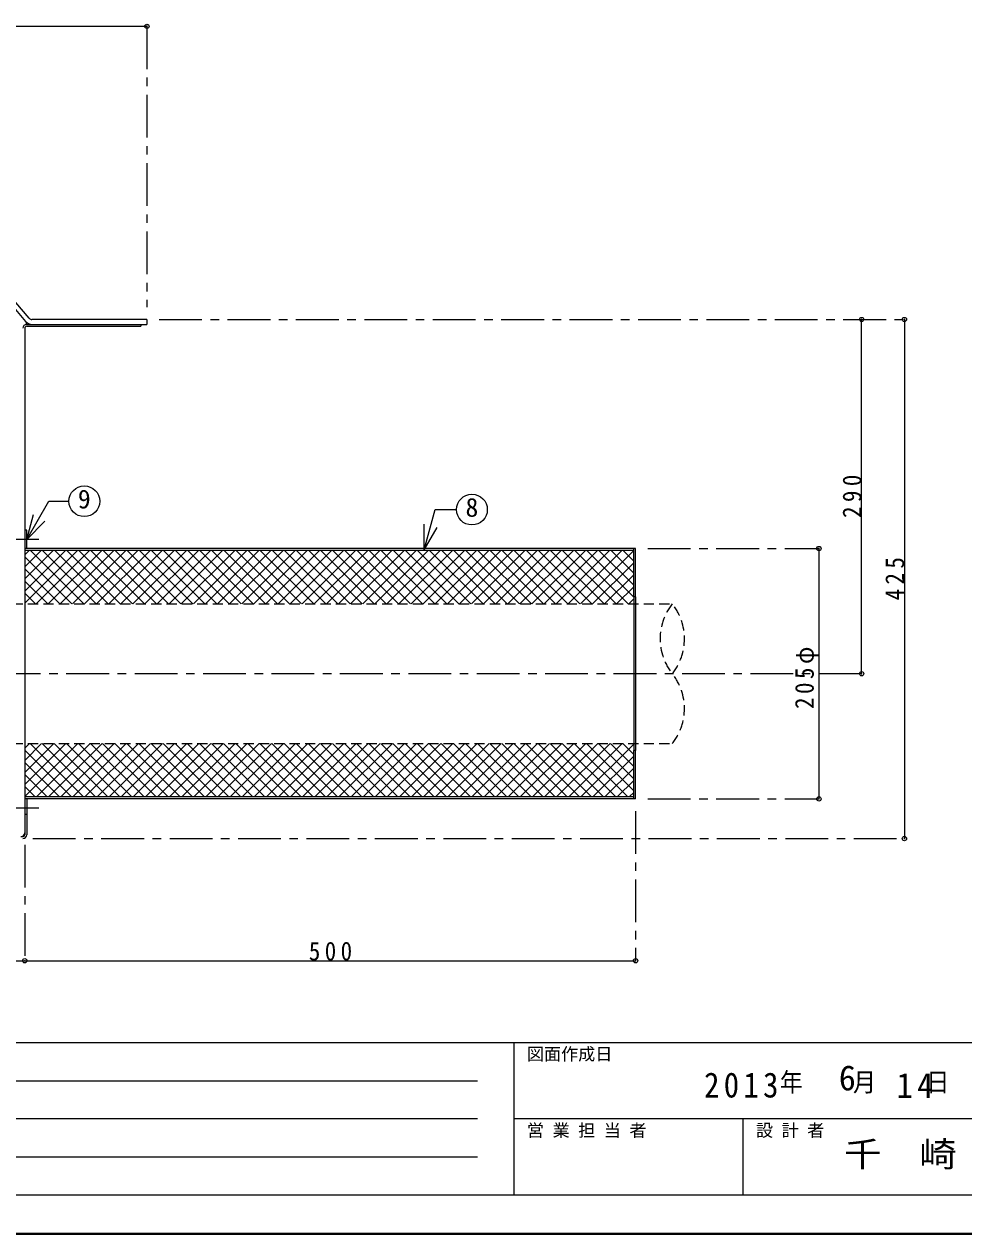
# Model space of a CAD drawing. Units: millimetres at full size, sheet at 1:7. Extents: x -1462 to 1373, y -937 to 1030.
# Drawn here: x -485 to 284, y -937 to 53 of the extents above; entities that cross this region are included whole.
import ezdxf
from ezdxf.enums import TextEntityAlignment as Align

# ---------------------------------------------------------------- set-up
doc = ezdxf.new("R2010")
doc.units = ezdxf.units.MM
doc.header["$LTSCALE"] = 7
doc.header["$PDMODE"] = 32
doc.header["$PDSIZE"] = 3.5
doc.linetypes.add('CHAIN1', pattern=[8, 5, -1, 1, -1])
doc.linetypes.add('DASHED1', pattern=[1.8, 1.2, -0.6])
doc.layers.add('0-0_ﾚｲﾔ1', color=4, linetype='Continuous', lineweight=9)
doc.styles.add('ＭＳ ゴシック', font='')
doc.styles.get('ＭＳ ゴシック').set_extended_font_data('MS Gothic')

msp = doc.modelspace()

# ---------------------------------------------------------------- linework, layer by layer
at = {"layer": '0-0_ﾚｲﾔ1'}
for p, q in [((-1084.245, 51.494), (-384.245, 51.494)), ((-483.976, -192.796), (-482.42, -191.239)), ((200.755, -478.506), (200.755, -188.506)), ((235.755, -188.506), (235.755, -613.506)), ((165.755, -376.006), (165.755, -581.006)), ((-484.245, -420.753), (-441.098, -377.606)), ((-484.245, -410.853), (-450.997, -377.606)), ((-484.245, -400.954), (-460.897, -377.606)), ((-484.245, -391.054), (-470.796, -377.606)), ((-484.245, -381.155), (-480.696, -377.606)), ((-484.245, -382.815), (-445.705, -421.356)), ((-479.555, -377.606), (-435.805, -421.356)), ((-474.948, -421.356), (-431.198, -377.606)), ((-469.656, -377.606), (-425.906, -421.356)), ((-465.049, -421.356), (-421.299, -377.606)), ((-459.756, -377.606), (-416.006, -421.356)), ((-455.15, -421.356), (-411.4, -377.606)), ((-449.857, -377.606), (-406.107, -421.356)), ((-445.25, -421.356), (-401.5, -377.606)), ((-439.957, -377.606), (-396.207, -421.356)), ((-435.351, -421.356), (-391.601, -377.606)), ((-430.058, -377.606), (-386.308, -421.356)), ((-425.451, -421.356), (-381.701, -377.606)), ((-420.158, -377.606), (-376.408, -421.356)), ((-415.552, -421.356), (-371.802, -377.606)), ((-410.259, -377.606), (-366.509, -421.356)), ((-405.652, -421.356), (-361.902, -377.606)), ((-400.359, -377.606), (-356.609, -421.356)), ((-395.753, -421.356), (-352.003, -377.606)), ((-390.46, -377.606), (-346.71, -421.356)), ((-385.853, -421.356), (-342.103, -377.606)), ((-380.56, -377.606), (-336.81, -421.356)), ((-375.954, -421.356), (-332.204, -377.606)), ((-370.661, -377.606), (-326.911, -421.356)), ((-366.054, -421.356), (-322.304, -377.606)), ((-360.761, -377.606), (-317.011, -421.356)), ((-356.155, -421.356), (-312.405, -377.606)), ((-350.862, -377.606), (-307.112, -421.356)), ((-346.255, -421.356), (-302.505, -377.606)), ((-340.962, -377.606), (-297.212, -421.356)), ((-336.356, -421.356), (-292.606, -377.606)), ((-331.063, -377.606), (-287.313, -421.356)), ((-326.456, -421.356), (-282.706, -377.606)), ((-321.163, -377.606), (-277.413, -421.356)), ((-316.557, -421.356), (-272.807, -377.606)), ((-311.264, -377.606), (-267.514, -421.356)), ((-306.657, -421.356), (-262.907, -377.606)), ((-301.364, -377.606), (-257.614, -421.356)), ((-296.758, -421.356), (-253.008, -377.606)), ((-291.465, -377.606), (-247.715, -421.356)), ((-286.858, -421.356), (-243.108, -377.606)), ((-281.565, -377.606), (-237.815, -421.356)), ((-276.959, -421.356), (-233.209, -377.606)), ((-271.666, -377.606), (-227.916, -421.356)), ((-267.059, -421.356), (-223.309, -377.606)), ((-261.766, -377.606), (-218.016, -421.356)), ((-257.16, -421.356), (-213.41, -377.606)), ((-251.867, -377.606), (-208.117, -421.356)), ((-247.26, -421.356), (-203.51, -377.606)), ((-241.967, -377.606), (-198.217, -421.356)), ((-237.361, -421.356), (-193.611, -377.606)), ((-232.068, -377.606), (-188.318, -421.356)), ((-227.461, -421.356), (-183.711, -377.606)), ((-222.168, -377.606), (-178.418, -421.356)), ((-217.562, -421.356), (-173.812, -377.606)), ((-212.269, -377.606), (-168.519, -421.356)), ((-207.662, -421.356), (-163.912, -377.606)), ((-202.369, -377.606), (-158.619, -421.356)), ((-197.763, -421.356), (-154.013, -377.606)), ((-192.47, -377.606), (-148.72, -421.356)), ((-187.863, -421.356), (-144.113, -377.606)), ((-182.57, -377.606), (-138.82, -421.356)), ((-177.964, -421.356), (-134.214, -377.606)), ((-172.671, -377.606), (-128.921, -421.356)), ((-168.064, -421.356), (-124.314, -377.606)), ((-162.771, -377.606), (-119.021, -421.356)), ((-158.165, -421.356), (-114.415, -377.606)), ((-152.872, -377.606), (-109.122, -421.356)), ((-148.265, -421.356), (-104.515, -377.606)), ((-142.972, -377.606), (-99.222, -421.356)), ((-138.366, -421.356), (-94.616, -377.606)), ((-133.073, -377.606), (-89.323, -421.356)), ((-128.466, -421.356), (-84.716, -377.606)), ((-123.173, -377.606), (-79.423, -421.356)), ((-118.567, -421.356), (-74.817, -377.606)), ((-113.274, -377.606), (-69.524, -421.356)), ((-108.667, -421.356), (-64.917, -377.606)), ((-103.374, -377.606), (-59.624, -421.356)), ((-98.768, -421.356), (-55.018, -377.606)), ((-93.475, -377.606), (-49.725, -421.356)), ((-88.868, -421.356), (-45.118, -377.606)), ((-83.575, -377.606), (-39.825, -421.356)), ((-78.969, -421.356), (-35.219, -377.606)), ((-73.676, -377.606), (-29.926, -421.356)), ((-69.069, -421.356), (-25.319, -377.606)), ((-63.776, -377.606), (-20.026, -421.356)), ((-59.17, -421.356), (-15.42, -377.606)), ((-53.877, -377.606), (-10.127, -421.356)), ((-49.27, -421.356), (-5.52, -377.606)), ((-43.977, -377.606), (-0.227, -421.356)), ((-39.371, -421.356), (4.379, -377.606)), ((-34.078, -377.606), (9.672, -421.356)), ((-29.471, -421.356), (14.155, -377.73)), ((-24.178, -377.606), (14.155, -415.939)), ((-14.279, -377.606), (14.155, -406.039)), ((-4.379, -377.606), (14.155, -396.14)), ((5.52, -377.606), (14.155, -386.24)), ((-484.245, -392.714), (-455.604, -421.356)), ((-19.572, -421.356), (14.155, -387.629)), ((-484.245, -402.614), (-465.504, -421.356)), ((-9.672, -421.356), (14.155, -397.529)), ((-484.245, -412.513), (-475.403, -421.356)), ((0.227, -421.356), (14.155, -407.428)), ((14.155, -415.506), (14.155, -541.506)), ((15.755, -415.506), (15.755, -541.506)), ((10.127, -421.356), (14.155, -417.328)), ((-484.245, -579.145), (-440.756, -535.656)), ((-484.245, -569.245), (-450.656, -535.656)), ((-484.245, -559.346), (-460.555, -535.656)), ((-484.245, -549.446), (-470.455, -535.656)), ((-484.245, -539.547), (-480.354, -535.656)), ((-484.245, -541.207), (-446.046, -579.406)), ((-479.897, -535.656), (-436.147, -579.406)), ((-474.607, -579.406), (-430.857, -535.656)), ((-469.997, -535.656), (-426.247, -579.406)), ((-464.707, -579.406), (-420.957, -535.656)), ((-460.098, -535.656), (-416.348, -579.406)), ((-454.808, -579.406), (-411.058, -535.656)), ((-450.198, -535.656), (-406.448, -579.406)), ((-444.908, -579.406), (-401.158, -535.656)), ((-440.299, -535.656), (-396.549, -579.406)), ((-435.009, -579.406), (-391.259, -535.656)), ((-430.399, -535.656), (-386.649, -579.406)), ((-425.109, -579.406), (-381.359, -535.656)), ((-420.5, -535.656), (-376.75, -579.406)), ((-415.21, -579.406), (-371.46, -535.656)), ((-410.6, -535.656), (-366.85, -579.406)), ((-405.31, -579.406), (-361.56, -535.656)), ((-400.701, -535.656), (-356.951, -579.406)), ((-395.411, -579.406), (-351.661, -535.656)), ((-390.802, -535.656), (-347.052, -579.406)), ((-385.511, -579.406), (-341.761, -535.656)), ((-380.902, -535.656), (-337.152, -579.406)), ((-375.612, -579.406), (-331.862, -535.656)), ((-371.003, -535.656), (-327.253, -579.406)), ((-365.712, -579.406), (-321.962, -535.656)), ((-361.103, -535.656), (-317.353, -579.406)), ((-355.813, -579.406), (-312.063, -535.656)), ((-351.204, -535.656), (-307.454, -579.406)), ((-345.913, -579.406), (-302.163, -535.656)), ((-341.304, -535.656), (-297.554, -579.406)), ((-336.014, -579.406), (-292.264, -535.656)), ((-331.405, -535.656), (-287.655, -579.406)), ((-326.114, -579.406), (-282.364, -535.656)), ((-321.505, -535.656), (-277.755, -579.406)), ((-316.215, -579.406), (-272.465, -535.656)), ((-311.606, -535.656), (-267.856, -579.406)), ((-306.315, -579.406), (-262.565, -535.656)), ((-301.706, -535.656), (-257.956, -579.406)), ((-296.416, -579.406), (-252.666, -535.656)), ((-291.807, -535.656), (-248.057, -579.406)), ((-286.516, -579.406), (-242.766, -535.656)), ((-281.907, -535.656), (-238.157, -579.406)), ((-276.617, -579.406), (-232.867, -535.656)), ((-272.008, -535.656), (-228.258, -579.406)), ((-266.717, -579.406), (-222.967, -535.656)), ((-262.108, -535.656), (-218.358, -579.406)), ((-256.818, -579.406), (-213.068, -535.656)), ((-252.209, -535.656), (-208.459, -579.406)), ((-246.918, -579.406), (-203.168, -535.656)), ((-242.309, -535.656), (-198.559, -579.406)), ((-237.019, -579.406), (-193.269, -535.656)), ((-232.41, -535.656), (-188.66, -579.406)), ((-227.119, -579.406), (-183.369, -535.656)), ((-222.51, -535.656), (-178.76, -579.406)), ((-217.22, -579.406), (-173.47, -535.656)), ((-212.611, -535.656), (-168.861, -579.406)), ((-207.32, -579.406), (-163.57, -535.656)), ((-202.711, -535.656), (-158.961, -579.406)), ((-197.421, -579.406), (-153.671, -535.656)), ((-192.812, -535.656), (-149.062, -579.406)), ((-187.521, -579.406), (-143.771, -535.656)), ((-182.912, -535.656), (-139.162, -579.406)), ((-177.622, -579.406), (-133.872, -535.656)), ((-173.013, -535.656), (-129.263, -579.406)), ((-167.722, -579.406), (-123.972, -535.656)), ((-163.113, -535.656), (-119.363, -579.406)), ((-157.823, -579.406), (-114.073, -535.656)), ((-153.214, -535.656), (-109.464, -579.406)), ((-147.923, -579.406), (-104.173, -535.656)), ((-143.314, -535.656), (-99.564, -579.406)), ((-138.024, -579.406), (-94.274, -535.656)), ((-133.415, -535.656), (-89.665, -579.406)), ((-128.124, -579.406), (-84.374, -535.656)), ((-123.515, -535.656), (-79.765, -579.406)), ((-118.225, -579.406), (-74.475, -535.656)), ((-113.616, -535.656), (-69.866, -579.406)), ((-108.325, -579.406), (-64.575, -535.656)), ((-103.716, -535.656), (-59.966, -579.406)), ((-98.426, -579.406), (-54.676, -535.656)), ((-93.817, -535.656), (-50.067, -579.406)), ((-88.526, -579.406), (-44.776, -535.656)), ((-83.917, -535.656), (-40.167, -579.406)), ((-78.627, -579.406), (-34.877, -535.656)), ((-74.018, -535.656), (-30.268, -579.406)), ((-68.727, -579.406), (-24.977, -535.656)), ((-64.118, -535.656), (-20.368, -579.406)), ((-58.828, -579.406), (-15.078, -535.656)), ((-54.219, -535.656), (-10.469, -579.406)), ((-48.928, -579.406), (-5.178, -535.656)), ((-44.319, -535.656), (-0.569, -579.406)), ((-39.029, -579.406), (4.721, -535.656)), ((-34.42, -535.656), (9.33, -579.406)), ((-29.129, -579.406), (14.155, -536.122)), ((-24.52, -535.656), (14.155, -574.331)), ((-14.621, -535.656), (14.155, -564.431)), ((-4.721, -535.656), (14.155, -554.532)), ((5.178, -535.656), (14.155, -544.632)), ((-484.245, -551.106), (-455.946, -579.406)), ((-19.23, -579.406), (14.155, -546.021)), ((-484.245, -561.006), (-465.845, -579.406)), ((-9.33, -579.406), (14.155, -555.92)), ((-484.245, -570.905), (-475.745, -579.406)), ((0.569, -579.406), (14.155, -565.82)), ((10.469, -579.406), (14.155, -575.719)), ((-984.245, -713.506), (-484.245, -713.506)), ((-484.245, -713.506), (15.755, -713.506))]:
    msp.add_line(p, q, dxfattribs=at)
at = {"layer": '0-0_ﾚｲﾔ1', "linetype": 'CHAIN1'}
for p, q in [((-384.245, 51.494), (-384.245, -178.506)), ((-374.245, -188.506), (235.755, -188.506)), ((-472.645, -368.506), (-494.245, -368.506)), ((25.755, -376.006), (165.755, -376.006)), ((200.755, -478.506), (-559.245, -478.506)), ((25.755, -581.006), (165.755, -581.006)), ((-472.645, -588.506), (-494.245, -588.506)), ((15.755, -591.006), (15.755, -713.506)), ((-477.645, -613.506), (235.755, -613.506)), ((-484.245, -618.506), (-484.245, -713.506))]:
    msp.add_line(p, q, dxfattribs=at)
at = {"layer": '0-0_ﾚｲﾔ1', "color": 5, "lineweight": 25}
for p, q in [((-480.683, -187.457), (-491.587, -174.729)), ((-491.967, -180.434), (-483.721, -190.06)), ((-384.245, -188.506), (-478.405, -188.506)), ((-478.405, -192.506), (-384.245, -192.506)), ((-384.245, -188.506), (-384.245, -192.506))]:
    msp.add_line(p, q, dxfattribs=at)
at = {"layer": '0-0_ﾚｲﾔ1', "color": 7, "lineweight": 18}
for p, q in [((-484.245, -195.706), (-484.245, -610.306)), ((-482.645, -192.506), (-478.405, -192.506)), ((-482.645, -194.106), (-389.245, -194.106)), ((-389.245, -192.506), (-389.245, -194.106)), ((-482.645, -368.506), (-477.21, -348.221)), ((-482.645, -368.506), (-467.796, -353.656)), ((-157.291, -377.075), (-157.291, -356.075)), ((-482.645, -361.006), (-484.245, -361.006)), ((-482.645, -376.006), (-482.645, -361.006)), ((-157.291, -377.075), (-146.791, -358.889)), ((15.755, -376.006), (-484.245, -376.006)), ((14.155, -415.506), (14.155, -376.006)), ((15.755, -415.506), (15.755, -376.006)), ((14.155, -377.606), (-484.245, -377.606)), ((15.755, -415.506), (14.155, -415.506)), ((14.155, -581.006), (14.155, -541.506)), ((15.755, -541.506), (14.155, -541.506)), ((15.755, -581.006), (15.755, -541.506)), ((14.155, -579.406), (-484.245, -579.406)), ((15.755, -581.006), (-484.245, -581.006)), ((-482.645, -581.006), (-482.645, -610.306)), ((-484.245, -593.506), (-482.645, -593.506))]:
    msp.add_line(p, q, dxfattribs=at)
at = {"layer": '0-0_ﾚｲﾔ1', "linetype": 'DASHED1'}
for p, q in [((-494.245, -421.356), (45.755, -421.356)), ((-494.245, -535.656), (45.755, -535.656))]:
    msp.add_line(p, q, dxfattribs=at)
at = {"layer": '0-0_ﾚｲﾔ1', "color": 6, "lineweight": 25}
for p, q in [((-1430.745, -780.545), (1341.255, -780.545)), ((-83.745, -905.545), (-83.745, -780.545)), ((-763.745, -811.795), (-113.745, -811.795)), ((-113.745, -843.045), (-763.745, -843.045)), ((1341.255, -843.045), (-83.745, -843.045)), ((103.755, -905.545), (103.755, -843.045)), ((-113.745, -874.295), (-763.745, -874.295)), ((1341.255, -905.545), (-1430.745, -905.545))]:
    msp.add_line(p, q, dxfattribs=at)
at = {"layer": '0-0_ﾚｲﾔ1', "color": 1, "lineweight": 40}
msp.add_line((1372.755, -937.045), (-1462.245, -937.045), dxfattribs=at)
at = {"layer": '0-0_ﾚｲﾔ1', "color": 7, "lineweight": 18}
for points in [[(-482.645, -368.506), (-464.632, -337.306), (-448.111, -337.306)], [(-157.291, -377.075), (-148.464, -344.134), (-130.841, -344.134)]]:
    msp.add_lwpolyline(points, dxfattribs=at)
for centre in [(-435.511, -337.306), (-118.241, -344.134)]:
    msp.add_circle(centre, 12.6, dxfattribs=at)
at = {"layer": '0-0_ﾚｲﾔ1', "color": 5, "lineweight": 25}
for radius in [3, 7]:
    msp.add_arc((-478.405, -185.506), radius, 220.58497, 270, dxfattribs=at)
at = {"layer": '0-0_ﾚｲﾔ1', "color": 7, "lineweight": 18}
for centre, radius, start, end in [((-482.645, -195.706), 3.2, 90, 180), ((-482.645, -195.706), 1.6, 90, 180), ((-487.445, -608.706), 3.2, 270, 0), ((-485.845, -610.306), 1.6, 270, 0), ((-485.845, -610.306), 3.2, 270, 0)]:
    msp.add_arc(centre, radius, start, end, dxfattribs=at)
at = {"layer": '0-0_ﾚｲﾔ1', "linetype": 'DASHED1'}
for centre, start, end in [((81.581, -449.931), 141.42437, 218.57563), ((9.928, -449.931), 321.42437, 38.57563), ((9.928, -507.081), 321.42437, 38.57563)]:
    msp.add_arc(centre, 45.827, start, end, dxfattribs=at)
at = {"layer": '0-0_ﾚｲﾔ1'}
for p in [(-384.245, 51.494), (200.755, -188.506), (235.755, -188.506), (165.755, -376.006), (200.755, -478.506), (165.755, -581.006), (235.755, -613.506), (-484.245, -713.506), (15.755, -713.506)]:
    msp.add_point(p, dxfattribs=at)

# ---------------------------------------------------------------- texts
at = {"layer": '0-0_ﾚｲﾔ1', "color": 7, "style": 'ＭＳ ゴシック'}
for s, height, p in [('9', 15.4, (-440.761, -347.806)), ('8', 15.4, (-123.491, -354.634)), ('図面作成日', 10.26, (-73.245, -798.045)), ('6', 20.53, (182.055, -825.795)), ('営 業 担 当 者', 10.26, (-73.245, -860.545)), ('設 計 者', 10.26, (114.255, -860.545))]:
    msp.add_text(s, height=height, dxfattribs=at).set_placement(p, align=Align.BOTTOM_LEFT)
at = {"layer": '0-0_ﾚｲﾔ1', "color": 7, "style": 'ＭＳ ゴシック', "width": 1.1}
msp.add_text('千\u3000崎', height=20.53, dxfattribs=at).set_placement((186.255, -888.295), align=Align.BOTTOM_LEFT)
at = {"layer": '0-0_ﾚｲﾔ1', "color": 7, "char_height": 15.4, "attachment_point": 7, "rotation": 90, "style": 'ＭＳ ゴシック'}
for s, insert in [('\\T1.38;\\W0.9;290', (200.755, -351.006)), ('\\T1.38;\\W0.9;425', (235.755, -418.506)), ('\\T1.3;\\W0.9;205φ', (165.755, -507.381))]:
    msp.add_mtext(s, dxfattribs=dict(at, insert=insert))
at = {"layer": '0-0_ﾚｲﾔ1', "color": 7, "attachment_point": 7, "style": 'ＭＳ ゴシック'}
for s, insert, char_height in [('\\T1.38;\\W0.9;500', (-251.745, -713.506), 15.4), ('\\T1.28;\\W0.9;2013', (71.805, -825.795), 20.53), ('\\T1.27;\\W0.9;年\\~\\~\\~月\\~\\~\\~日', (133.755, -822.295), 15.4), ('\\T1.27;\\W0.95;14', (229.305, -825.795), 20.53)]:
    msp.add_mtext(s, dxfattribs=dict(at, insert=insert, char_height=char_height))

doc.saveas('drawing.dxf')
